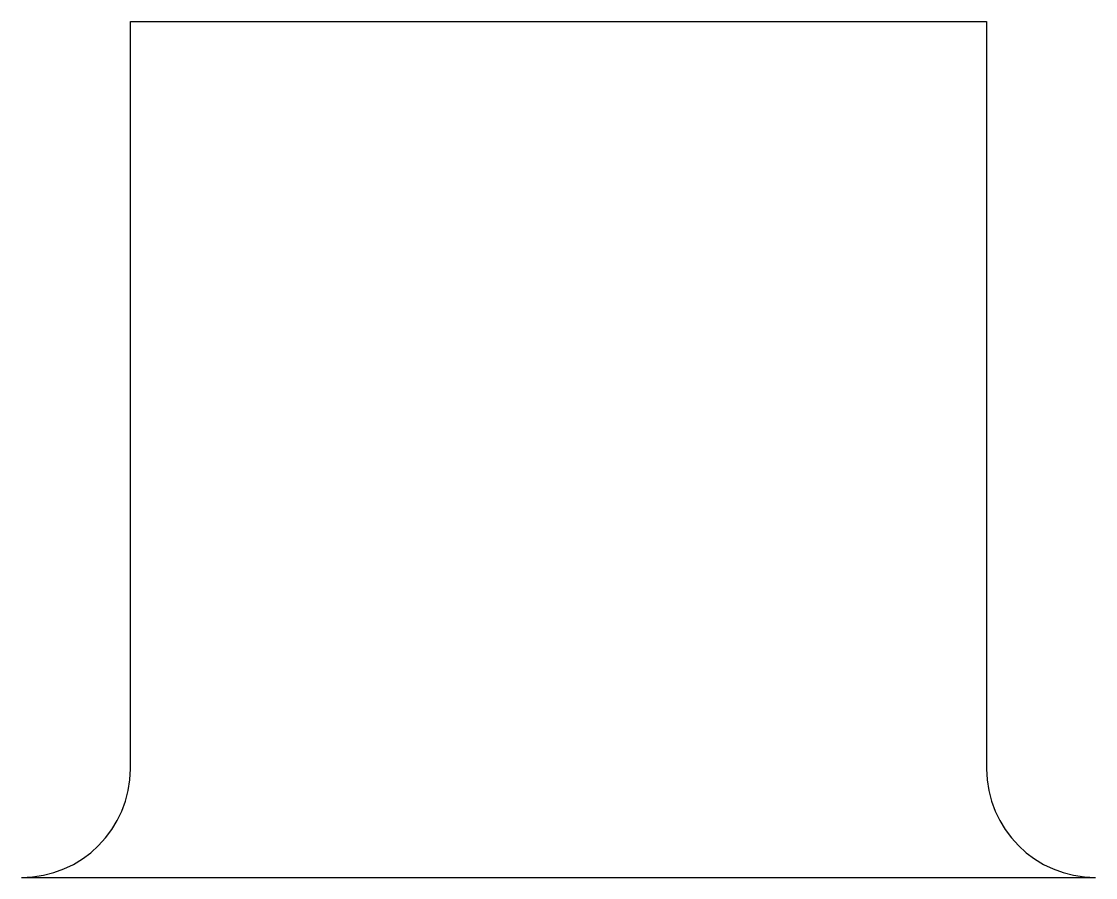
# Model space of a CAD drawing. Header units: metres. Extents: x 19.71 to 28.49, y 14.15 to 21.15.
import ezdxf

# ---------------------------------------------------------------- set-up
doc = ezdxf.new("R2010")
doc.units = ezdxf.units.M

msp = doc.modelspace()

# ---------------------------------------------------------------- linework, layer by layer
for p, q in [((20.6, 15.04), (20.6, 21.15)), ((20.6, 21.15), (27.6, 21.15)), ((27.6, 21.15), (27.6, 15.04)), ((19.71, 14.15), (28.49, 14.15))]:
    msp.add_line(p, q)
for centre, start, end in [((19.71, 15.04), 270, 0), ((28.49, 15.04), 180, 270)]:
    msp.add_arc(centre, 0.89, start, end)

doc.saveas('drawing.dxf')
